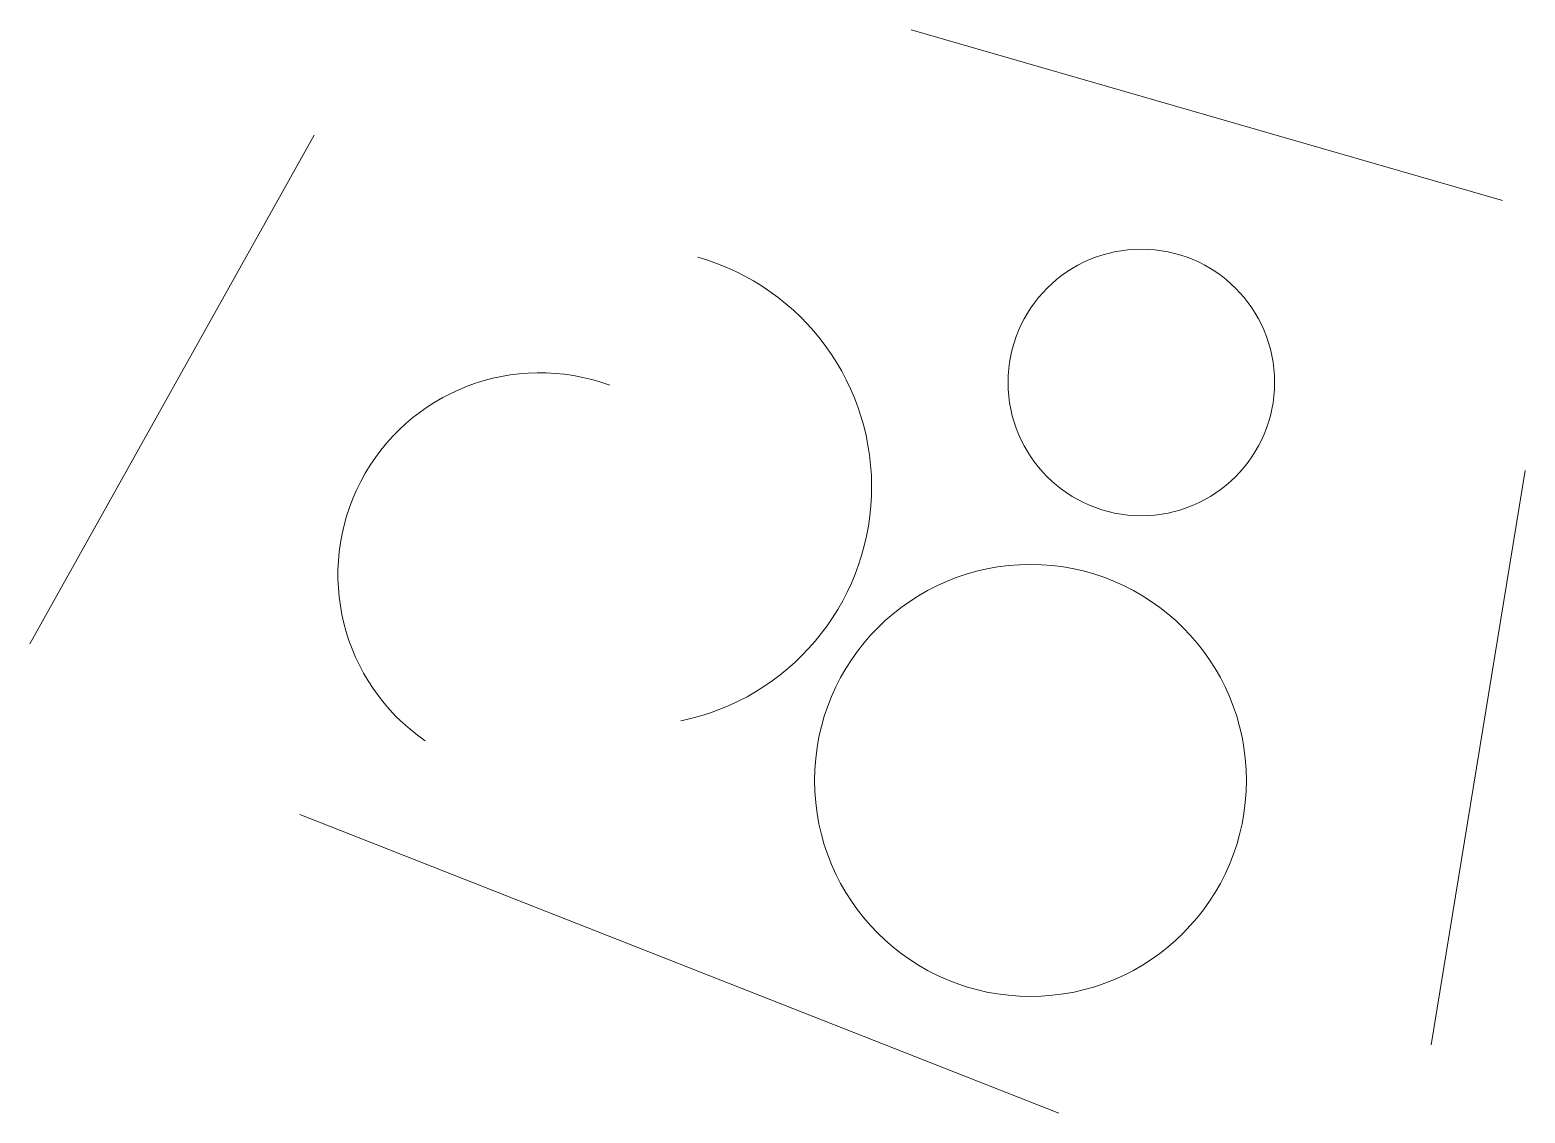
# Model space of a CAD drawing. Header units: centimetres. Extents: x 20 to 151, y 0 to 96.
import ezdxf

# ---------------------------------------------------------------- set-up
doc = ezdxf.new("R2010")
doc.units = ezdxf.units.CM
doc.layers.get('0').update_dxf_attribs({"linetype": 'CONTINUOUS', "lineweight": 0})

msp = doc.modelspace()

# ---------------------------------------------------------------- linework, layer by layer
for p, q in [((97.25, 95.75), (149.25, 80.75)), ((44.75, 86.5), (19.75, 41.75)), ((151.25, 57), (143, 6.5)), ((43.5, 26.75), (110.25, 0.5))]:
    msp.add_line(p, q)
for centre, radius in [((117.5, 64.75), 11.72), ((107.75, 29.75), 18.99)]:
    msp.add_circle(centre, radius)
for centre, radius, start, end in [((72.79, 55.56), 20.99, 281.5849, 74.1989), ((64.59, 47.85), 17.75, 69.6834, 235.3678)]:
    msp.add_arc(centre, radius, start, end)

doc.saveas('drawing.dxf')
